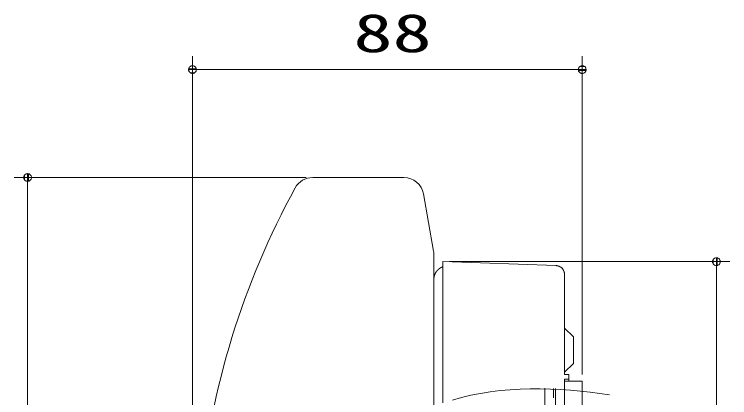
# Model space of a CAD drawing. Units: millimetres on the paper. Extents: x -305 to 305, y -152 to 152.
# Drawn here: x -101.6 to -47.7, y -39.6 to -10.8 of the extents above; entities that cross this region are included whole.
import ezdxf
from ezdxf.enums import TextEntityAlignment as Align

# ---------------------------------------------------------------- set-up
doc = ezdxf.new("R2010")
doc.units = ezdxf.units.MM
doc.layers.add('0-1_S2', color=7, linetype='Continuous', lineweight=9)
doc.layers.add('0-2_0', color=7, linetype='Continuous', lineweight=9)
doc.styles.add('ＭＳ ゴシック', font='')
doc.styles.get('ＭＳ ゴシック').set_extended_font_data('MS Gothic')

# ---------------------------------------------------------------- blocks, each defined once
blk = doc.blocks.new('_DOTSMALL')
at = {"layer": '0-2_0'}
for p, q in [((0.0746, 0.1), (-0.0746, 0.1)), ((0.1223, -0.0248), (-0.1223, -0.0248))]:
    blk.add_line(p, q, dxfattribs=at)
for points in [[(0.125, 0), (0.124, 0.0157), (0.1211, 0.0311), (0.1162, 0.046), (0.1095, 0.0602), (0.1011, 0.0735), (0.0911, 0.0856), (0.0797, 0.0963), (0.067, 0.1055), (0.0532, 0.1131), (0.0386, 0.1189), (0.0234, 0.1228), (0.0078, 0.1248), (-0.0078, 0.1248), (-0.0234, 0.1228), (-0.0386, 0.1189), (-0.0532, 0.1131), (-0.067, 0.1055), (-0.0797, 0.0963), (-0.0911, 0.0856), (-0.1011, 0.0735), (-0.1095, 0.0602), (-0.1162, 0.046), (-0.1211, 0.0311), (-0.124, 0.0157), (-0.125, 0), (0, 0)], [(-0.125, 0), (-0.124, -0.0157), (-0.1211, -0.0311), (-0.1162, -0.046), (-0.1095, -0.0602), (-0.1011, -0.0735), (-0.0911, -0.0856), (-0.0797, -0.0963), (-0.067, -0.1055), (-0.0532, -0.1131), (-0.0386, -0.1189), (-0.0234, -0.1228), (-0.0078, -0.1248), (0.0078, -0.1248), (0.0234, -0.1228), (0.0386, -0.1189), (0.0532, -0.1131), (0.067, -0.1055), (0.0797, -0.0963), (0.0911, -0.0856), (0.1011, -0.0735), (0.1095, -0.0602), (0.1162, -0.046), (0.1211, -0.0311), (0.124, -0.0157), (0.125, 0), (0, 0)]]:
    blk.add_lwpolyline(points, close=True, dxfattribs=at)

msp = doc.modelspace()

# ---------------------------------------------------------------- linework, layer by layer
at = {"layer": '0-1_S2'}
for p, q in [((-88.169, -59.239), (-88.169, -13.95)), ((-58.836, -37.906), (-58.836, -13.95)), ((-88.169, -14.95), (-58.836, -14.95)), ((-79.622, -23.072), (-101.577, -23.072)), ((-100.577, -96.406), (-100.577, -23.072)), ((-79.122, -23.072), (-72.261, -23.072)), ((-70.784, -24.312), (-70.025, -28.61)), ((-70.003, -28.87), (-70.003, -40.321)), ((-69.336, -29.406), (-60.813, -29.703)), ((-69.336, -30.106), (-69.336, -29.406)), ((-68.836, -29.406), (-47.738, -29.406)), ((-48.738, -29.406), (-48.738, -90.072)), ((-60.169, -37.906), (-60.169, -30.37)), ((-70.003, -30.739), (-70.003, -37.455)), ((-59.503, -35.068), (-60.169, -34.401)), ((-59.503, -37.068), (-59.503, -35.068)), ((-60.169, -37.734), (-59.503, -37.068)), ((-59.836, -37.906), (-60.169, -37.906)), ((-59.836, -37.906), (-59.836, -38.239)), ((-60.169, -41.372), (-60.169, -38.239)), ((-59.836, -38.239), (-60.169, -38.239)), ((-58.836, -38.406), (-60.169, -38.406)), ((-60.169, -38.406), (-60.169, -38.998)), ((-58.836, -38.406), (-60.169, -38.406)), ((-59.836, -38.406), (-59.836, -38.239)), ((-59.836, -38.239), (-59.836, -38.406)), ((-58.836, -38.406), (-58.836, -39.128)), ((-61.646, -41.415), (-61.646, -38.917)), ((-60.836, -41.214), (-60.836, -38.953)), ((-60.169, -38.998), (-60.169, -41.739)), ((-58.836, -39.128), (-58.836, -41.739))]:
    msp.add_line(p, q, dxfattribs=at)
for points in [[(-69.336, -40.039), (-69.336, -29.406), (-60.813, -29.703)], [(-69.881, -30.26), (-69.878, -30.256), (-69.876, -30.253), (-69.874, -30.249), (-69.872, -30.245), (-69.87, -30.241), (-69.867, -30.237), (-69.865, -30.233), (-69.863, -30.229), (-69.861, -30.225), (-69.858, -30.221), (-69.856, -30.218), (-69.854, -30.214), (-69.851, -30.21), (-69.849, -30.206), (-69.846, -30.202), (-69.844, -30.199), (-69.842, -30.195), (-69.839, -30.191), (-69.837, -30.187), (-69.834, -30.184), (-69.832, -30.18), (-69.829, -30.176), (-69.827, -30.172), (-69.824, -30.169), (-69.821, -30.165), (-69.819, -30.161), (-69.816, -30.158), (-69.814, -30.154), (-69.811, -30.15), (-69.808, -30.147), (-69.806, -30.143), (-69.803, -30.14), (-69.8, -30.136), (-69.798, -30.132), (-69.795, -30.129), (-69.792, -30.125), (-69.789, -30.122), (-69.787, -30.118), (-69.784, -30.115)], [(-69.784, -30.115), (-69.781, -30.111), (-69.778, -30.108), (-69.775, -30.104), (-69.772, -30.101), (-69.769, -30.097), (-69.767, -30.094), (-69.764, -30.091), (-69.761, -30.087), (-69.758, -30.084), (-69.755, -30.08), (-69.752, -30.077), (-69.749, -30.074), (-69.746, -30.07), (-69.743, -30.067), (-69.74, -30.064), (-69.737, -30.06), (-69.734, -30.057), (-69.731, -30.054), (-69.728, -30.051), (-69.724, -30.047), (-69.721, -30.044), (-69.718, -30.041), (-69.715, -30.038), (-69.712, -30.034), (-69.709, -30.031), (-69.706, -30.028), (-69.702, -30.025), (-69.699, -30.022), (-69.696, -30.019), (-69.693, -30.016), (-69.689, -30.013), (-69.686, -30.009), (-69.683, -30.006), (-69.68, -30.003), (-69.676, -30), (-69.673, -29.997), (-69.67, -29.994), (-69.666, -29.991), (-69.663, -29.988)], [(-69.663, -29.988), (-69.659, -29.985), (-69.656, -29.982), (-69.653, -29.979), (-69.649, -29.977), (-69.646, -29.974), (-69.642, -29.971), (-69.639, -29.968), (-69.636, -29.965), (-69.632, -29.962), (-69.629, -29.959), (-69.625, -29.957), (-69.622, -29.954), (-69.618, -29.951), (-69.614, -29.948), (-69.611, -29.945), (-69.607, -29.943), (-69.604, -29.94), (-69.6, -29.937), (-69.597, -29.935), (-69.593, -29.932), (-69.589, -29.929), (-69.586, -29.927), (-69.582, -29.924), (-69.578, -29.921), (-69.575, -29.919), (-69.571, -29.916), (-69.567, -29.914), (-69.564, -29.911), (-69.56, -29.909), (-69.556, -29.906), (-69.553, -29.904), (-69.549, -29.901), (-69.545, -29.899), (-69.541, -29.896), (-69.538, -29.894), (-69.534, -29.891), (-69.53, -29.889), (-69.526, -29.887), (-69.522, -29.884)], [(-69.522, -29.884), (-69.519, -29.882), (-69.515, -29.879), (-69.511, -29.877), (-69.507, -29.875), (-69.503, -29.873), (-69.499, -29.87), (-69.495, -29.868), (-69.491, -29.866), (-69.488, -29.864), (-69.484, -29.861), (-69.48, -29.859), (-69.476, -29.857), (-69.472, -29.855), (-69.468, -29.853), (-69.464, -29.851), (-69.46, -29.849), (-69.456, -29.847), (-69.452, -29.845), (-69.448, -29.843), (-69.444, -29.84), (-69.44, -29.839), (-69.436, -29.837), (-69.432, -29.835), (-69.428, -29.833), (-69.424, -29.831), (-69.42, -29.829), (-69.416, -29.827), (-69.411, -29.825), (-69.407, -29.823), (-69.403, -29.822), (-69.399, -29.82), (-69.395, -29.818), (-69.391, -29.816), (-69.387, -29.814), (-69.383, -29.813), (-69.378, -29.811), (-69.374, -29.809), (-69.37, -29.808), (-69.366, -29.806)], [(-69.366, -29.806), (-69.362, -29.805), (-69.357, -29.803), (-69.353, -29.801), (-69.349, -29.8), (-69.345, -29.798), (-69.341, -29.797), (-69.336, -29.795)], [(-60.813, -29.703), (-60.811, -29.704), (-60.808, -29.704), (-60.806, -29.704), (-60.804, -29.704), (-60.802, -29.704), (-60.8, -29.704), (-60.798, -29.704), (-60.796, -29.704), (-60.794, -29.704), (-60.791, -29.705), (-60.789, -29.705), (-60.787, -29.705), (-60.785, -29.705), (-60.783, -29.705), (-60.781, -29.705), (-60.779, -29.706), (-60.777, -29.706), (-60.774, -29.706), (-60.772, -29.706), (-60.77, -29.706), (-60.768, -29.707), (-60.766, -29.707), (-60.764, -29.707), (-60.762, -29.707), (-60.76, -29.707), (-60.757, -29.708), (-60.755, -29.708), (-60.753, -29.708), (-60.751, -29.709), (-60.749, -29.709), (-60.747, -29.709), (-60.745, -29.709), (-60.743, -29.71), (-60.741, -29.71), (-60.738, -29.71), (-60.736, -29.711), (-60.734, -29.711), (-60.732, -29.711), (-60.73, -29.712)], [(-60.73, -29.712), (-60.728, -29.712), (-60.726, -29.712), (-60.724, -29.713), (-60.722, -29.713), (-60.719, -29.713), (-60.717, -29.714), (-60.715, -29.714), (-60.713, -29.715), (-60.711, -29.715), (-60.709, -29.715), (-60.707, -29.716), (-60.705, -29.716), (-60.703, -29.717), (-60.701, -29.717), (-60.699, -29.717), (-60.696, -29.718), (-60.694, -29.718), (-60.692, -29.719), (-60.69, -29.719), (-60.688, -29.72), (-60.686, -29.72), (-60.684, -29.721), (-60.682, -29.721), (-60.68, -29.722), (-60.678, -29.722), (-60.676, -29.723), (-60.674, -29.723), (-60.672, -29.724), (-60.669, -29.724), (-60.667, -29.725), (-60.665, -29.725), (-60.663, -29.726), (-60.661, -29.726), (-60.659, -29.727), (-60.657, -29.728), (-60.655, -29.728), (-60.653, -29.729), (-60.651, -29.729), (-60.649, -29.73)], [(-60.649, -29.73), (-60.647, -29.731), (-60.645, -29.731), (-60.643, -29.732), (-60.641, -29.732), (-60.639, -29.733), (-60.637, -29.734), (-60.635, -29.734), (-60.633, -29.735), (-60.631, -29.736), (-60.629, -29.736), (-60.626, -29.737), (-60.624, -29.738), (-60.622, -29.738), (-60.62, -29.739), (-60.618, -29.74), (-60.616, -29.74), (-60.614, -29.741), (-60.612, -29.742), (-60.61, -29.742), (-60.608, -29.743), (-60.606, -29.744), (-60.604, -29.745), (-60.602, -29.745), (-60.6, -29.746), (-60.598, -29.747), (-60.596, -29.748), (-60.594, -29.748), (-60.592, -29.749), (-60.59, -29.75), (-60.588, -29.751), (-60.586, -29.752), (-60.584, -29.752), (-60.582, -29.753), (-60.581, -29.754), (-60.579, -29.755), (-60.577, -29.756), (-60.575, -29.756), (-60.573, -29.757), (-60.571, -29.758)], [(-60.571, -29.758), (-60.569, -29.759), (-60.567, -29.76), (-60.565, -29.761), (-60.563, -29.762), (-60.561, -29.762), (-60.559, -29.763), (-60.557, -29.764), (-60.555, -29.765), (-60.553, -29.766), (-60.551, -29.767), (-60.549, -29.768), (-60.547, -29.769), (-60.545, -29.77), (-60.544, -29.771), (-60.542, -29.772), (-60.54, -29.773), (-60.538, -29.773), (-60.536, -29.774), (-60.534, -29.775), (-60.532, -29.776), (-60.53, -29.777), (-60.528, -29.778), (-60.526, -29.779), (-60.525, -29.78), (-60.523, -29.781), (-60.521, -29.782), (-60.519, -29.783), (-60.517, -29.784), (-60.515, -29.785), (-60.513, -29.786), (-60.511, -29.787), (-60.51, -29.789), (-60.508, -29.79), (-60.506, -29.791), (-60.504, -29.792), (-60.502, -29.793), (-60.5, -29.794), (-60.499, -29.795), (-60.497, -29.796)], [(-60.497, -29.796), (-60.495, -29.797), (-60.493, -29.798), (-60.491, -29.799), (-60.489, -29.8), (-60.488, -29.801), (-60.486, -29.803), (-60.484, -29.804), (-60.482, -29.805), (-60.48, -29.806), (-60.479, -29.807), (-60.477, -29.808), (-60.475, -29.809), (-60.473, -29.811), (-60.471, -29.812), (-60.47, -29.813), (-60.468, -29.814), (-60.466, -29.815), (-60.464, -29.816), (-60.462, -29.818), (-60.461, -29.819), (-60.459, -29.82), (-60.457, -29.821), (-60.455, -29.823), (-60.454, -29.824), (-60.452, -29.825), (-60.45, -29.826), (-60.448, -29.827), (-60.447, -29.829), (-60.445, -29.83), (-60.443, -29.831), (-60.442, -29.832), (-60.44, -29.834), (-60.438, -29.835), (-60.436, -29.836), (-60.435, -29.838), (-60.433, -29.839), (-60.431, -29.84), (-60.43, -29.841), (-60.428, -29.843)], [(-60.428, -29.843), (-60.426, -29.844), (-60.425, -29.845), (-60.423, -29.847), (-60.421, -29.848), (-60.42, -29.849), (-60.418, -29.851), (-60.416, -29.852), (-60.415, -29.853), (-60.413, -29.855), (-60.411, -29.856), (-60.41, -29.857), (-60.408, -29.859), (-60.406, -29.86), (-60.405, -29.861), (-60.403, -29.863), (-60.401, -29.864), (-60.4, -29.866), (-60.398, -29.867), (-60.397, -29.868), (-60.395, -29.87), (-60.393, -29.871), (-60.392, -29.873), (-60.39, -29.874), (-60.389, -29.875), (-60.387, -29.877), (-60.385, -29.878), (-60.384, -29.88), (-60.382, -29.881), (-60.381, -29.883), (-60.379, -29.884), (-60.378, -29.886), (-60.376, -29.887), (-60.375, -29.889), (-60.373, -29.89), (-60.371, -29.892), (-60.37, -29.893), (-60.368, -29.895), (-60.367, -29.896), (-60.365, -29.898)], [(-60.365, -29.898), (-60.364, -29.899), (-60.362, -29.901), (-60.361, -29.902), (-60.359, -29.904), (-60.358, -29.905), (-60.356, -29.907), (-60.355, -29.908), (-60.353, -29.91), (-60.352, -29.911), (-60.351, -29.913), (-60.349, -29.914), (-60.348, -29.916), (-60.346, -29.917), (-60.345, -29.919), (-60.343, -29.921), (-60.342, -29.922), (-60.34, -29.924), (-60.339, -29.925), (-60.338, -29.927), (-60.336, -29.929), (-60.335, -29.93), (-60.333, -29.932), (-60.332, -29.933), (-60.331, -29.935), (-60.329, -29.937), (-60.328, -29.938), (-60.326, -29.94), (-60.325, -29.942), (-60.324, -29.943), (-60.322, -29.945), (-60.321, -29.946), (-60.32, -29.948), (-60.318, -29.95), (-60.317, -29.951), (-60.316, -29.953), (-60.314, -29.955), (-60.313, -29.956), (-60.312, -29.958), (-60.31, -29.96)], [(-60.31, -29.96), (-60.309, -29.961), (-60.308, -29.963), (-60.306, -29.965), (-60.305, -29.967), (-60.304, -29.968), (-60.303, -29.97), (-60.301, -29.972), (-60.3, -29.973), (-60.299, -29.975), (-60.298, -29.977), (-60.296, -29.979), (-60.295, -29.98), (-60.294, -29.982), (-60.293, -29.984), (-60.291, -29.986), (-60.29, -29.987), (-60.289, -29.989), (-60.288, -29.991), (-60.286, -29.993), (-60.285, -29.994), (-60.284, -29.996), (-60.283, -29.998), (-60.282, -30), (-60.28, -30.001), (-60.279, -30.003), (-60.278, -30.005), (-60.277, -30.007), (-60.276, -30.008), (-60.275, -30.01), (-60.274, -30.012), (-60.272, -30.014), (-60.271, -30.016), (-60.27, -30.018), (-60.269, -30.019), (-60.268, -30.021), (-60.267, -30.023), (-60.266, -30.025), (-60.265, -30.027), (-60.263, -30.028)], [(-60.263, -30.028), (-60.262, -30.03), (-60.261, -30.032), (-60.26, -30.034), (-60.259, -30.036), (-60.258, -30.038), (-60.257, -30.039), (-60.256, -30.041), (-60.255, -30.043), (-60.254, -30.045), (-60.253, -30.047), (-60.252, -30.049), (-60.251, -30.051), (-60.25, -30.053), (-60.249, -30.054), (-60.248, -30.056), (-60.247, -30.058), (-60.246, -30.06), (-60.245, -30.062), (-60.244, -30.064), (-60.243, -30.066), (-60.242, -30.068), (-60.241, -30.07), (-60.24, -30.071), (-60.239, -30.073), (-60.238, -30.075), (-60.237, -30.077), (-60.236, -30.079), (-60.235, -30.081), (-60.234, -30.083), (-60.233, -30.085), (-60.232, -30.087), (-60.231, -30.089), (-60.231, -30.091), (-60.23, -30.093), (-60.229, -30.095), (-60.228, -30.096), (-60.227, -30.098), (-60.226, -30.1), (-60.225, -30.102)], [(-60.225, -30.102), (-60.224, -30.104), (-60.224, -30.106), (-60.223, -30.108), (-60.222, -30.11), (-60.221, -30.112), (-60.22, -30.114), (-60.219, -30.116), (-60.219, -30.118), (-60.218, -30.12), (-60.217, -30.122), (-60.216, -30.124), (-60.215, -30.126), (-60.215, -30.128), (-60.214, -30.13), (-60.213, -30.132), (-60.212, -30.134), (-60.212, -30.136), (-60.211, -30.138), (-60.21, -30.14), (-60.209, -30.142), (-60.209, -30.144), (-60.208, -30.146), (-60.207, -30.148), (-60.207, -30.15), (-60.206, -30.152), (-60.205, -30.154), (-60.205, -30.156), (-60.204, -30.158), (-60.203, -30.16), (-60.202, -30.162), (-60.202, -30.164), (-60.201, -30.166), (-60.201, -30.168), (-60.2, -30.17), (-60.199, -30.172), (-60.199, -30.174), (-60.198, -30.176), (-60.197, -30.178), (-60.197, -30.18)], [(-70.002, -30.765), (-70.002, -30.761), (-70.002, -30.756), (-70.003, -30.752), (-70.003, -30.747), (-70.003, -30.743), (-70.003, -30.738), (-70.003, -30.734), (-70.003, -30.729), (-70.003, -30.725), (-70.002, -30.72), (-70.002, -30.716), (-70.002, -30.711), (-70.002, -30.707), (-70.002, -30.702), (-70.002, -30.698), (-70.002, -30.694), (-70.001, -30.689), (-70.001, -30.685), (-70.001, -30.68), (-70.001, -30.676), (-70, -30.671), (-70, -30.667), (-70, -30.662), (-69.999, -30.658), (-69.999, -30.653), (-69.999, -30.649), (-69.998, -30.644), (-69.998, -30.64), (-69.997, -30.635), (-69.997, -30.631), (-69.996, -30.626), (-69.996, -30.622), (-69.995, -30.617), (-69.995, -30.613), (-69.994, -30.609), (-69.993, -30.604), (-69.993, -30.6), (-69.992, -30.595), (-69.992, -30.591)], [(-69.992, -30.591), (-69.991, -30.586), (-69.99, -30.582), (-69.989, -30.577), (-69.989, -30.573), (-69.988, -30.569), (-69.987, -30.564), (-69.986, -30.56), (-69.986, -30.555), (-69.985, -30.551), (-69.984, -30.547), (-69.983, -30.542), (-69.982, -30.538), (-69.981, -30.533), (-69.98, -30.529), (-69.979, -30.525), (-69.978, -30.52), (-69.977, -30.516), (-69.976, -30.511), (-69.975, -30.507), (-69.974, -30.503), (-69.973, -30.498), (-69.972, -30.494), (-69.971, -30.49), (-69.97, -30.485), (-69.969, -30.481), (-69.968, -30.477), (-69.966, -30.472), (-69.965, -30.468), (-69.964, -30.464), (-69.963, -30.459), (-69.961, -30.455), (-69.96, -30.451), (-69.959, -30.446), (-69.957, -30.442), (-69.956, -30.438), (-69.955, -30.434), (-69.953, -30.429), (-69.952, -30.425), (-69.951, -30.421)], [(-69.951, -30.421), (-69.949, -30.416), (-69.948, -30.412), (-69.946, -30.408), (-69.945, -30.404), (-69.943, -30.4), (-69.942, -30.395), (-69.94, -30.391), (-69.939, -30.387), (-69.937, -30.383), (-69.935, -30.378), (-69.934, -30.374), (-69.932, -30.37), (-69.93, -30.366), (-69.929, -30.362), (-69.927, -30.358), (-69.925, -30.353), (-69.924, -30.349), (-69.922, -30.345), (-69.92, -30.341), (-69.918, -30.337), (-69.916, -30.333), (-69.915, -30.329), (-69.913, -30.325), (-69.911, -30.321), (-69.909, -30.317), (-69.907, -30.312), (-69.905, -30.308), (-69.903, -30.304), (-69.901, -30.3), (-69.899, -30.296), (-69.897, -30.292), (-69.895, -30.288), (-69.893, -30.284), (-69.891, -30.28), (-69.889, -30.276), (-69.887, -30.272), (-69.885, -30.268), (-69.883, -30.264), (-69.881, -30.26)], [(-60.197, -30.18), (-60.196, -30.182), (-60.196, -30.184), (-60.195, -30.187), (-60.194, -30.189), (-60.194, -30.191), (-60.193, -30.193), (-60.193, -30.195), (-60.192, -30.197), (-60.192, -30.199), (-60.191, -30.201), (-60.191, -30.203), (-60.19, -30.205), (-60.189, -30.207), (-60.189, -30.209), (-60.188, -30.211), (-60.188, -30.213), (-60.187, -30.215), (-60.187, -30.218), (-60.186, -30.22), (-60.186, -30.222), (-60.186, -30.224), (-60.185, -30.226), (-60.185, -30.228), (-60.184, -30.23), (-60.184, -30.232), (-60.183, -30.234), (-60.183, -30.236), (-60.182, -30.238), (-60.182, -30.24), (-60.182, -30.243), (-60.181, -30.245), (-60.181, -30.247), (-60.18, -30.249), (-60.18, -30.251), (-60.18, -30.253), (-60.179, -30.255), (-60.179, -30.257), (-60.179, -30.259), (-60.178, -30.261)], [(-60.178, -30.261), (-60.178, -30.264), (-60.178, -30.266), (-60.177, -30.268), (-60.177, -30.27), (-60.177, -30.272), (-60.176, -30.274), (-60.176, -30.276), (-60.176, -30.278), (-60.175, -30.28), (-60.175, -30.283), (-60.175, -30.285), (-60.175, -30.287), (-60.174, -30.289), (-60.174, -30.291), (-60.174, -30.293), (-60.174, -30.295), (-60.173, -30.297), (-60.173, -30.299), (-60.173, -30.302), (-60.173, -30.304), (-60.172, -30.306), (-60.172, -30.308), (-60.172, -30.31), (-60.172, -30.312), (-60.172, -30.314), (-60.171, -30.316), (-60.171, -30.319), (-60.171, -30.321), (-60.171, -30.323), (-60.171, -30.325), (-60.171, -30.327), (-60.171, -30.329), (-60.17, -30.331), (-60.17, -30.333), (-60.17, -30.336), (-60.17, -30.338), (-60.17, -30.34), (-60.17, -30.342), (-60.17, -30.344)], [(-60.17, -30.344), (-60.17, -30.346), (-60.17, -30.348), (-60.17, -30.351), (-60.17, -30.353), (-60.169, -30.355), (-60.169, -30.357), (-60.169, -30.359), (-60.169, -30.361), (-60.169, -30.363), (-60.169, -30.365), (-60.169, -30.368), (-60.169, -30.37)], [(-59.836, -37.906), (-60.169, -37.906), (-60.169, -30.37)], [(-59.836, -37.906), (-59.836, -38.239), (-60.169, -38.239)], [(-56.787, -39.428), (-57.502, -39.325), (-58.23, -39.233), (-58.969, -39.153), (-59.717, -39.087), (-60.471, -39.036), (-61.229, -39.001), (-61.99, -38.983), (-62.751, -38.985), (-63.511, -39.006), (-64.267, -39.049), (-65.017, -39.115), (-65.759, -39.205), (-66.492, -39.321), (-67.213, -39.463), (-67.92, -39.633), (-68.61, -39.832)], [(-61.003, -39.235), (-61.003, -39.227), (-61.003, -39.219), (-61.003, -39.211), (-61.003, -39.203), (-61.003, -39.195), (-61.003, -39.188), (-61.003, -39.18), (-61.003, -39.172), (-61.003, -39.164), (-61.003, -39.156), (-61.003, -39.148), (-61.003, -39.14), (-61.003, -39.132), (-61.003, -39.125), (-61.003, -39.117), (-61.003, -39.109), (-61.003, -39.101), (-61.003, -39.093), (-61.003, -39.085), (-61.003, -39.077), (-61.003, -39.069), (-61.003, -39.062), (-61.003, -39.054), (-61.003, -39.046), (-61.003, -39.038), (-61.003, -39.03), (-61.003, -39.022), (-61.003, -39.014), (-61.003, -39.006), (-61.003, -38.999), (-61.003, -38.991), (-61.003, -38.983), (-61.003, -38.975), (-61.003, -38.967), (-61.003, -38.959), (-61.003, -38.951), (-61.003, -38.944)], [(-61.003, -39.542), (-61.003, -39.534), (-61.003, -39.526), (-61.003, -39.518), (-61.003, -39.51), (-61.003, -39.502), (-61.003, -39.495), (-61.003, -39.487), (-61.003, -39.479), (-61.003, -39.471), (-61.003, -39.463), (-61.003, -39.455), (-61.003, -39.447), (-61.003, -39.439), (-61.003, -39.432), (-61.003, -39.424), (-61.003, -39.416), (-61.003, -39.408), (-61.003, -39.4), (-61.003, -39.392), (-61.003, -39.384), (-61.003, -39.377), (-61.003, -39.369), (-61.003, -39.361), (-61.003, -39.353), (-61.003, -39.345), (-61.003, -39.337), (-61.003, -39.329), (-61.003, -39.321), (-61.003, -39.314), (-61.003, -39.306), (-61.003, -39.298), (-61.003, -39.29), (-61.003, -39.282), (-61.003, -39.274), (-61.003, -39.266), (-61.003, -39.258), (-61.003, -39.251), (-61.003, -39.243), (-61.003, -39.235)], [(-61.003, -39.652), (-61.003, -39.644), (-61.003, -39.636), (-61.003, -39.628), (-61.003, -39.621), (-61.003, -39.613), (-61.003, -39.605), (-61.003, -39.597), (-61.003, -39.589), (-61.003, -39.581), (-61.003, -39.573), (-61.003, -39.565), (-61.003, -39.558), (-61.003, -39.55), (-61.003, -39.542)]]:
    msp.add_lwpolyline(points, dxfattribs=at)
for centre, radius, start, end in [((-79.122, -24.572), 1.5, 90, 151.237), ((-72.261, -24.572), 1.5, 10.008, 90), ((-27.84, -52.722), 60, 151.237, 174.63141), ((-71.503, -28.87), 1.5, 0, 10.008), ((-60.836, -30.37), 0.667, 0, 88)]:
    msp.add_arc(centre, radius, start, end, dxfattribs=at)

# ---------------------------------------------------------------- block references
at = {"layer": '0-1_S2', "xscale": 2.32, "yscale": 2.32}
for p, rotation in [((-88.169, -14.95), 180), ((-100.577, -23.072), 90), ((-48.738, -29.406), 90)]:
    msp.add_blockref('_DOTSMALL', p, dxfattribs=dict(at, rotation=rotation))
msp.add_blockref('_DOTSMALL', (-58.836, -14.95), dxfattribs=at)

# ---------------------------------------------------------------- texts
at = {"layer": '0-1_S2', "style": 'ＭＳ ゴシック', "width": 1.5}
msp.add_text('88', height=2.886, dxfattribs=at).set_placement((-76.053, -14.505), align=Align.BOTTOM_LEFT)

doc.saveas('drawing.dxf')
